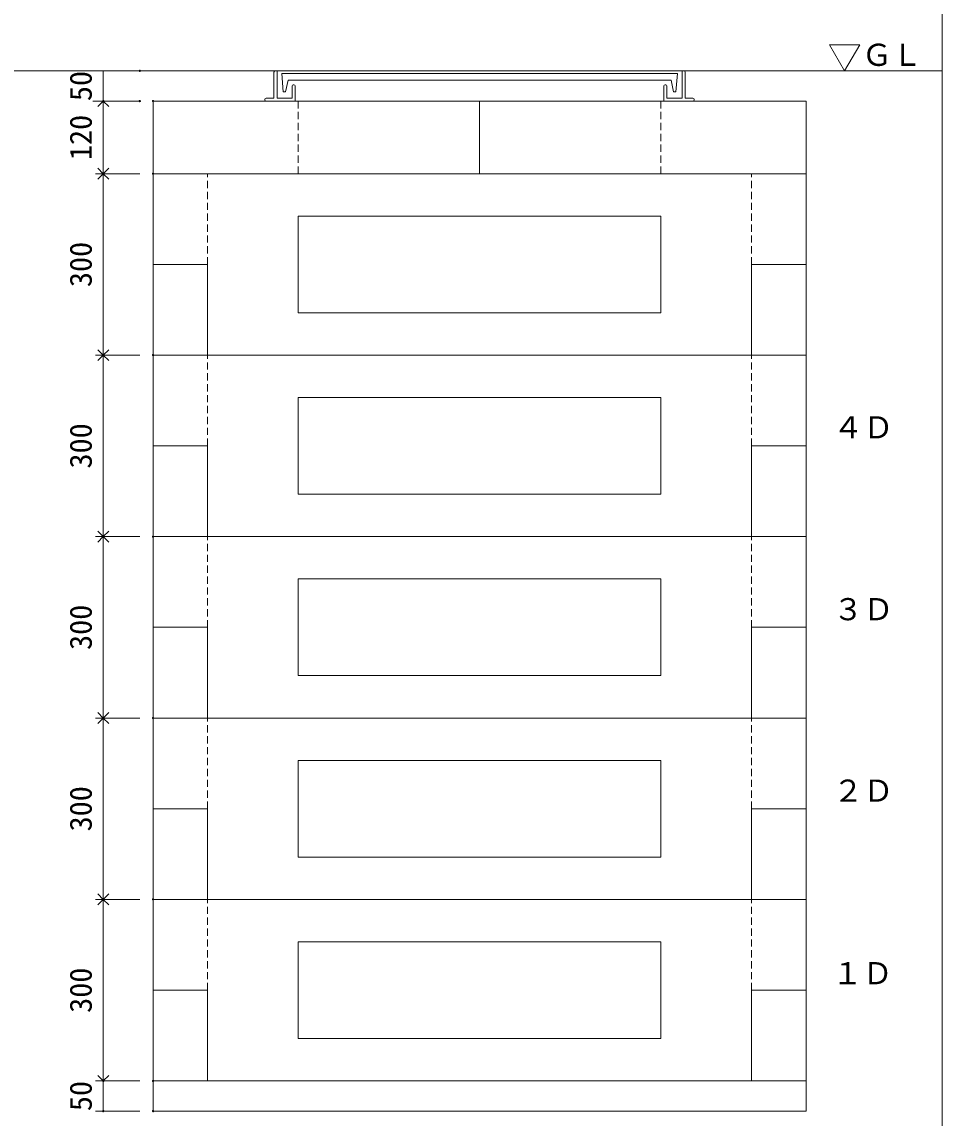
# Model space of a CAD drawing. Units: millimetres, scale not verified. Extents: x -4890 to 18490, y -2304 to 2303.
# Drawn here: x 3368 to 4890, y -1138 to 674 of the extents above; entities that cross this region are included whole.
import ezdxf
from ezdxf.enums import TextEntityAlignment as Align

# ---------------------------------------------------------------- set-up
doc = ezdxf.new("R2010")
doc.units = ezdxf.units.MM
doc.header["$LTSCALE"] = 10
doc.header["$PDMODE"] = 32
doc.header["$PDSIZE"] = 2
doc.linetypes.add('DASHED1', pattern=[1.8, 1.2, -0.6])
doc.linetypes.add('USER2', pattern=[50.8, 31.75, -6.35, 6.35, -6.35])
for name, color, linetype, lineweight in [('0-1_Defpoints', 7, 'USER2', 5), ('0-2_waku', 7, 'Continuous', 18), ('0-3_gaikei', 7, 'Continuous', 18), ('0-4_kakure', 7, 'DASHED1', 5), ('0-5_sunpou', 7, 'Continuous', 5), ('0-8_uchigawa', 6, 'Continuous', 18), ('0-A_futa', 3, 'Continuous', 18), ('0-B_GL', 4, 'Continuous', 18), ('0-D_文字１', 7, 'Continuous', 18)]:
    doc.layers.add(name, color=color, linetype=linetype, lineweight=lineweight)
doc.styles.add('ＭＳ ゴシック', font='')
doc.styles.get('ＭＳ ゴシック').set_extended_font_data('MS Gothic')

# ---------------------------------------------------------------- blocks, each defined once
blk = doc.blocks.new('_Open90')
at = {"layer": '0-5_sunpou'}
blk.add_line((0, 0), (-1, 0), dxfattribs=at)
blk.add_lwpolyline([(-0.5, 0.5), (0, 0), (-0.5, -0.5)], dxfattribs=at)
blk = doc.blocks.new('D53')
at = {"layer": '0-1_Defpoints'}
for p in [(5032.32, 2024.36), (4949.96, 1724.36), (5032.32, 1724.36)]:
    blk.add_point(p, dxfattribs=at)
at = {"layer": '0-5_sunpou'}
for p, q in [((5010.32, 2024.36), (4936.96, 2024.36)), ((4949.96, 2006.36), (4949.96, 1742.36)), ((5010.32, 1724.36), (4936.96, 1724.36))]:
    blk.add_line(p, q, dxfattribs=at)
at = {"layer": '0-5_sunpou', "xscale": 18, "yscale": 18}
for p, rotation in [((4949.96, 2024.36), 90), ((4949.96, 1724.36), 270)]:
    blk.add_blockref('_Open90', p, dxfattribs=dict(at, rotation=rotation))
at = {"layer": '0-5_sunpou', "style": 'ＭＳ ゴシック'}
blk.add_text('300', height=36.66, rotation=90, dxfattribs=at).set_placement((4941.96, 1836.86), align=Align.BOTTOM_LEFT)
blk = doc.blocks.new('D54')
at = {"layer": '0-1_Defpoints'}
for p in [(5032.32, 1424.36), (4949.96, 1124.36), (5032.32, 1124.36)]:
    blk.add_point(p, dxfattribs=at)
at = {"layer": '0-5_sunpou'}
for p, q in [((5010.32, 1424.36), (4936.96, 1424.36)), ((4949.96, 1406.36), (4949.96, 1142.36)), ((5010.32, 1124.36), (4936.96, 1124.36))]:
    blk.add_line(p, q, dxfattribs=at)
at = {"layer": '0-5_sunpou', "xscale": 18, "yscale": 18}
for p, rotation in [((4949.96, 1424.36), 90), ((4949.96, 1124.36), 270)]:
    blk.add_blockref('_Open90', p, dxfattribs=dict(at, rotation=rotation))
at = {"layer": '0-5_sunpou', "style": 'ＭＳ ゴシック'}
blk.add_text('300', height=36.66, rotation=90, dxfattribs=at).set_placement((4941.96, 1236.86), align=Align.BOTTOM_LEFT)
blk = doc.blocks.new('D55')
at = {"layer": '0-1_Defpoints'}
for p in [(5032.32, 2324.36), (4949.96, 2024.36), (5032.32, 2024.36)]:
    blk.add_point(p, dxfattribs=at)
at = {"layer": '0-5_sunpou'}
for p, q in [((5010.32, 2324.36), (4936.96, 2324.36)), ((4949.96, 2306.36), (4949.96, 2042.36)), ((5010.32, 2024.36), (4936.96, 2024.36))]:
    blk.add_line(p, q, dxfattribs=at)
at = {"layer": '0-5_sunpou', "xscale": 18, "yscale": 18}
for p, rotation in [((4949.96, 2324.36), 90), ((4949.96, 2024.36), 270)]:
    blk.add_blockref('_Open90', p, dxfattribs=dict(at, rotation=rotation))
at = {"layer": '0-5_sunpou', "style": 'ＭＳ ゴシック'}
blk.add_text('300', height=36.66, rotation=90, dxfattribs=at).set_placement((4941.96, 2136.86), align=Align.BOTTOM_LEFT)
blk = doc.blocks.new('D56')
at = {"layer": '0-1_Defpoints'}
for p in [(5032.32, 2744.36), (4949.96, 2624.36), (5032.32, 2624.36)]:
    blk.add_point(p, dxfattribs=at)
at = {"layer": '0-5_sunpou'}
for p, q in [((5010.32, 2744.36), (4936.96, 2744.36)), ((4949.96, 2726.36), (4949.96, 2642.36)), ((5010.32, 2624.36), (4936.96, 2624.36))]:
    blk.add_line(p, q, dxfattribs=at)
at = {"layer": '0-5_sunpou', "xscale": 18, "yscale": 18}
for p, rotation in [((4949.96, 2744.36), 90), ((4949.96, 2624.36), 270)]:
    blk.add_blockref('_Open90', p, dxfattribs=dict(at, rotation=rotation))
at = {"layer": '0-5_sunpou', "style": 'ＭＳ ゴシック'}
blk.add_text('120', height=36.66, rotation=90, dxfattribs=at).set_placement((4941.96, 2646.86), align=Align.BOTTOM_LEFT)
blk = doc.blocks.new('D57')
at = {"layer": '0-1_Defpoints'}
for p in [(5032.32, 2744.36), (4949.96, 2624.36), (5032.32, 2624.36)]:
    blk.add_point(p, dxfattribs=at)
at = {"layer": '0-5_sunpou'}
for p, q in [((5010.32, 2744.36), (4936.96, 2744.36)), ((4949.96, 2726.36), (4949.96, 2642.36)), ((5010.32, 2624.36), (4936.96, 2624.36))]:
    blk.add_line(p, q, dxfattribs=at)
at = {"layer": '0-5_sunpou', "xscale": 18, "yscale": 18}
for p, rotation in [((4949.96, 2744.36), 90), ((4949.96, 2624.36), 270)]:
    blk.add_blockref('_Open90', p, dxfattribs=dict(at, rotation=rotation))
at = {"layer": '0-5_sunpou', "style": 'ＭＳ ゴシック'}
blk.add_text('120', height=36.66, rotation=90, dxfattribs=at).set_placement((4941.96, 2646.86), align=Align.BOTTOM_LEFT)
blk = doc.blocks.new('D67')
at = {"layer": '0-1_Defpoints'}
for p in [(5010.32, 2794.36), (4949.96, 2744.36), (5010.32, 2744.36)]:
    blk.add_point(p, dxfattribs=at)
at = {"layer": '0-5_sunpou'}
for p, q in [((4988.32, 2794.36), (4936.96, 2794.36)), ((4949.96, 2794.36), (4949.96, 2744.36)), ((4988.32, 2744.36), (4936.96, 2744.36))]:
    blk.add_line(p, q, dxfattribs=at)
at = {"layer": '0-5_sunpou', "style": 'ＭＳ ゴシック'}
blk.add_text('50', height=36.66, rotation=90, dxfattribs=at).set_placement((4941.96, 2744.36), align=Align.BOTTOM_LEFT)
blk = doc.blocks.new('D58')
at = {"layer": '0-1_Defpoints'}
for p in [(5032.32, 2624.36), (4949.96, 2324.36), (5032.32, 2324.36)]:
    blk.add_point(p, dxfattribs=at)
at = {"layer": '0-5_sunpou'}
for p, q in [((5010.32, 2624.36), (4936.96, 2624.36)), ((4949.96, 2606.36), (4949.96, 2342.36)), ((5010.32, 2324.36), (4936.96, 2324.36))]:
    blk.add_line(p, q, dxfattribs=at)
at = {"layer": '0-5_sunpou', "xscale": 18, "yscale": 18}
for p, rotation in [((4949.96, 2624.36), 90), ((4949.96, 2324.36), 270)]:
    blk.add_blockref('_Open90', p, dxfattribs=dict(at, rotation=rotation))
at = {"layer": '0-5_sunpou', "style": 'ＭＳ ゴシック'}
blk.add_text('300', height=36.66, rotation=90, dxfattribs=at).set_placement((4941.96, 2436.86), align=Align.BOTTOM_LEFT)
blk = doc.blocks.new('D62')
at = {"layer": '0-1_Defpoints'}
for p in [(5032.32, 1724.36), (4949.96, 1424.36), (5032.32, 1424.36)]:
    blk.add_point(p, dxfattribs=at)
at = {"layer": '0-5_sunpou'}
for p, q in [((5010.32, 1724.36), (4936.96, 1724.36)), ((4949.96, 1706.36), (4949.96, 1442.36)), ((5010.32, 1424.36), (4936.96, 1424.36))]:
    blk.add_line(p, q, dxfattribs=at)
at = {"layer": '0-5_sunpou', "xscale": 18, "yscale": 18}
for p, rotation in [((4949.96, 1724.36), 90), ((4949.96, 1424.36), 270)]:
    blk.add_blockref('_Open90', p, dxfattribs=dict(at, rotation=rotation))
at = {"layer": '0-5_sunpou', "style": 'ＭＳ ゴシック'}
blk.add_text('300', height=36.66, rotation=90, dxfattribs=at).set_placement((4941.96, 1536.86), align=Align.BOTTOM_LEFT)
blk = doc.blocks.new('D77')
at = {"layer": '0-1_Defpoints'}
for p in [(5032.32, 1124.36), (4949.96, 1074.36), (5032.32, 1074.36)]:
    blk.add_point(p, dxfattribs=at)
at = {"layer": '0-5_sunpou'}
for p, q in [((5010.32, 1124.36), (4936.96, 1124.36)), ((4949.96, 1124.36), (4949.96, 1074.36)), ((5010.32, 1074.36), (4936.96, 1074.36))]:
    blk.add_line(p, q, dxfattribs=at)
at = {"layer": '0-5_sunpou', "style": 'ＭＳ ゴシック'}
blk.add_text('50', height=36.66, rotation=90, dxfattribs=at).set_placement((4941.96, 1074.36), align=Align.BOTTOM_LEFT)

msp = doc.modelspace()

# ---------------------------------------------------------------- linework, layer by layer
at = {"layer": '0-2_waku'}
msp.add_line((4890, 2303.35), (4890, -1971.65), dxfattribs=at)
msp.add_line((4890, 2303.35), (4890, -1971.65), dxfattribs=at)
at = {"layer": '0-3_gaikei'}
for p, q in [((3585, 543.35), (4665, 543.35)), ((4125, 543.35), (4125, 423.35)), ((4665, 423.35), (3585, 423.35)), ((4665, 423.35), (3585, 423.35)), ((4665, 423.35), (3585, 423.35)), ((3585, 423.35), (3585, 273.35)), ((3585, 423.35), (3585, 273.35)), ((3585, 423.35), (3585, 273.35)), ((3675, 423.35), (4575, 423.35)), ((4665, 423.35), (4665, 273.35)), ((4665, 423.35), (4665, 273.35)), ((4665, 423.35), (4665, 273.35)), ((3585, 273.35), (3585, 123.35)), ((3675, 273.35), (3585, 273.35)), ((3675, 273.35), (3585, 273.35)), ((3675, 273.35), (3585, 273.35)), ((3675, 273.35), (3675, 123.35)), ((3675, 273.35), (3675, 123.35)), ((3675, 273.35), (3675, 123.35)), ((4575, 273.35), (4575, 123.35)), ((4575, 273.35), (4575, 123.35)), ((4575, 273.35), (4575, 123.35)), ((4665, 273.35), (4575, 273.35)), ((4665, 273.35), (4575, 273.35)), ((4665, 273.35), (4575, 273.35)), ((4665, 273.35), (4665, 123.35)), ((3585, 123.35), (3585, -26.65)), ((3585, 123.35), (3585, -26.65)), ((3585, 123.35), (3585, -26.65)), ((4665, 123.35), (3585, 123.35)), ((4665, 123.35), (3585, 123.35)), ((4665, 123.35), (3585, 123.35)), ((4665, 123.35), (3585, 123.35)), ((4665, 123.35), (3585, 123.35)), ((4665, 123.35), (3585, 123.35)), ((4575, 123.35), (3675, 123.35)), ((4575, 123.35), (3675, 123.35)), ((4575, 123.35), (3675, 123.35)), ((4515, 123.35), (3735, 123.35)), ((4665, 123.35), (4665, -26.65)), ((4665, 123.35), (4665, -26.65)), ((4665, 123.35), (4665, -26.65)), ((3585, -26.65), (3585, -176.65)), ((3675, -26.65), (3585, -26.65)), ((3675, -26.65), (3585, -26.65)), ((3675, -26.65), (3585, -26.65)), ((3675, -26.65), (3675, -176.65)), ((3675, -26.65), (3675, -176.65)), ((3675, -26.65), (3675, -176.65)), ((4575, -26.65), (4575, -176.65)), ((4575, -26.65), (4575, -176.65)), ((4575, -26.65), (4575, -176.65)), ((4665, -26.65), (4575, -26.65)), ((4665, -26.65), (4575, -26.65)), ((4665, -26.65), (4575, -26.65)), ((4665, -26.65), (4665, -176.65)), ((4665, -176.65), (3585, -176.65)), ((4665, -176.65), (3585, -176.65)), ((4665, -176.65), (3585, -176.65)), ((4665, -176.65), (3585, -176.65)), ((4665, -176.65), (3585, -176.65)), ((3585, -176.65), (3585, -326.65)), ((3585, -176.65), (3585, -326.65)), ((4575, -176.65), (3675, -176.65)), ((4575, -176.65), (3675, -176.65)), ((4575, -176.65), (3675, -176.65)), ((4515, -176.65), (3735, -176.65)), ((4665, -176.65), (4665, -326.65)), ((4665, -176.65), (4665, -326.65)), ((4665, -176.65), (4665, -326.65)), ((3585, -326.65), (3585, -476.65)), ((3675, -326.65), (3585, -326.65)), ((3675, -326.65), (3585, -326.65)), ((3675, -326.65), (3585, -326.65)), ((3675, -326.65), (3675, -476.65)), ((3675, -326.65), (3675, -476.65)), ((3675, -326.65), (3675, -476.65)), ((4575, -326.65), (4575, -476.65)), ((4575, -326.65), (4575, -476.65)), ((4575, -326.65), (4575, -476.65)), ((4665, -326.65), (4575, -326.65)), ((4665, -326.65), (4575, -326.65)), ((4665, -326.65), (4575, -326.65)), ((4665, -326.65), (4665, -476.65)), ((4665, -476.65), (3585, -476.65)), ((4665, -476.65), (3585, -476.65)), ((4665, -476.65), (3585, -476.65)), ((4665, -476.65), (3585, -476.65)), ((4665, -476.65), (3585, -476.65)), ((4665, -476.65), (3585, -476.65)), ((4665, -476.65), (3585, -476.65)), ((4665, -476.65), (3585, -476.65)), ((3585, -476.65), (3585, -626.65)), ((3585, -476.65), (3585, -626.65)), ((4575, -476.65), (3675, -476.65)), ((4575, -476.65), (3675, -476.65)), ((4575, -476.65), (3675, -476.65)), ((4575, -476.65), (3675, -476.65)), ((4575, -476.65), (3675, -476.65)), ((4575, -476.65), (3675, -476.65)), ((4515, -476.65), (3735, -476.65)), ((4515, -476.65), (3735, -476.65)), ((4665, -476.65), (4665, -626.65)), ((4665, -476.65), (4665, -626.65)), ((4665, -476.65), (4665, -626.65)), ((3585, -626.65), (3585, -776.65)), ((3675, -626.65), (3585, -626.65)), ((3675, -626.65), (3585, -626.65)), ((3675, -626.65), (3585, -626.65)), ((3675, -626.65), (3675, -776.65)), ((3675, -626.65), (3675, -776.65)), ((3675, -626.65), (3675, -776.65)), ((4575, -626.65), (4575, -776.65)), ((4575, -626.65), (4575, -776.65)), ((4575, -626.65), (4575, -776.65)), ((4665, -626.65), (4575, -626.65)), ((4665, -626.65), (4575, -626.65)), ((4665, -626.65), (4575, -626.65)), ((4665, -626.65), (4665, -776.65)), ((3585, -776.65), (3585, -926.65)), ((3585, -776.65), (3585, -926.65)), ((3585, -776.65), (3585, -926.65)), ((4665, -776.65), (3585, -776.65)), ((4665, -776.65), (3585, -776.65)), ((4665, -776.65), (3585, -776.65)), ((4575, -776.65), (3675, -776.65)), ((4575, -776.65), (3675, -776.65)), ((4575, -776.65), (3675, -776.65)), ((4515, -776.65), (3735, -776.65)), ((4665, -776.65), (4665, -926.65)), ((4665, -776.65), (4665, -926.65)), ((4665, -776.65), (4665, -926.65)), ((3675, -926.65), (3585, -926.65)), ((3675, -926.65), (3585, -926.65)), ((3675, -926.65), (3675, -1076.65)), ((3675, -926.65), (3675, -1076.65)), ((3675, -926.65), (3675, -1076.65)), ((4665, -926.65), (4575, -926.65)), ((4665, -926.65), (4575, -926.65)), ((4575, -926.65), (4575, -1076.65)), ((4575, -926.65), (4575, -1076.65)), ((4665, -926.65), (4665, -1076.65)), ((4665, -1076.65), (3585, -1076.65)), ((4665, -1076.65), (3585, -1076.65)), ((4665, -1076.65), (3585, -1076.65)), ((4665, -1076.65), (3585, -1076.65)), ((4665, -1076.65), (3585, -1076.65)), ((4665, -1076.65), (3585, -1076.65)), ((4665, -1076.65), (3585, -1076.65)), ((4665, -1076.65), (3585, -1076.65)), ((4665, -1076.65), (3585, -1076.65)), ((4665, -1076.65), (3585, -1076.65)), ((3585, -1126.65), (3585, -1076.65)), ((4575, -1076.65), (3675, -1076.65)), ((4575, -1076.65), (3675, -1076.65)), ((4575, -1076.65), (3675, -1076.65)), ((4515, -1076.65), (3735, -1076.65)), ((4515, -1076.65), (3735, -1076.65)), ((4665, -1126.65), (4665, -1076.65)), ((4665, -1126.65), (3585, -1126.65)), ((4665, -1126.65), (3585, -1126.65)), ((4665, -1126.65), (3585, -1126.65))]:
    msp.add_line(p, q, dxfattribs=at)
for points in [[(3675, 423.35), (3585, 423.35), (3585, 543.35)], [(4575, 423.35), (4665, 423.35), (4665, 543.35)], [(4665, -176.65), (3585, -176.65), (3585, -326.65)], [(4665, -476.65), (3585, -476.65), (3585, -626.65)], [(3675, -926.65), (3585, -926.65), (3585, -1076.65)], [(4665, -926.65), (4575, -926.65), (4575, -1076.65)]]:
    msp.add_lwpolyline(points, dxfattribs=at)
at = {"layer": '0-4_kakure'}
for p, q in [((3825, 423.35), (3825, 543.35)), ((4425, 423.35), (4425, 543.35)), ((3675, 273.35), (3675, 423.35)), ((4575, 273.35), (4575, 423.35)), ((3675, -26.65), (3675, 123.35)), ((4575, -26.65), (4575, 123.35)), ((3675, -326.65), (3675, -176.65)), ((4575, -326.65), (4575, -176.65)), ((3675, -626.65), (3675, -476.65)), ((4575, -626.65), (4575, -476.65)), ((3675, -926.65), (3675, -776.65)), ((4575, -926.65), (4575, -776.65))]:
    msp.add_line(p, q, dxfattribs=at)
at = {"layer": '0-5_sunpou'}
for p, q in [((3563, 593.35), (3485.14, 593.35)), ((3563, 543.35), (3485.14, 543.35))]:
    msp.add_line(p, q, dxfattribs=at)
at = {"layer": '0-8_uchigawa'}
for p, q in [((4425, 353.35), (4425, 193.35)), ((4425, 353.35), (4425, 193.35)), ((4425, 353.35), (4425, 193.35)), ((4425, 193.35), (3825, 193.35)), ((4425, 53.35), (4425, -106.65)), ((4425, 53.35), (4425, -106.65)), ((4425, 53.35), (4425, -106.65)), ((4425, -106.65), (3825, -106.65)), ((3825, -246.65), (3825, -406.65)), ((4425, -246.65), (3825, -246.65)), ((4425, -246.65), (4425, -406.65)), ((4425, -406.65), (3825, -406.65)), ((3825, -546.65), (3825, -706.65)), ((4425, -546.65), (3825, -546.65)), ((4425, -546.65), (4425, -706.65)), ((4425, -706.65), (3825, -706.65)), ((4425, -846.65), (3825, -846.65)), ((3825, -846.65), (3825, -1006.65)), ((4425, -846.65), (4425, -1006.65)), ((4425, -1006.65), (3825, -1006.65))]:
    msp.add_line(p, q, dxfattribs=at)
for points in [[(4425, 353.35), (3825, 353.35), (3825, 193.35)], [(4425, 53.35), (3825, 53.35), (3825, -106.65)]]:
    msp.add_lwpolyline(points, dxfattribs=at)
at = {"layer": '0-A_futa'}
for p, q in [((3785, 591.35), (3785, 548.35)), ((3787, 593.35), (3790, 593.35)), ((3790, 593.35), (3790, 548.35)), ((3797.81, 588.85), (4452.14, 588.85)), ((3797.81, 588.85), (3800.3, 558.85)), ((4452.14, 588.85), (4449.89, 558.85)), ((4460, 593.35), (4460, 548.35)), ((4460, 593.35), (4463, 593.35)), ((4465, 591.35), (4465, 548.35)), ((3808.33, 577.85), (3804.01, 558.85)), ((3808.33, 577.85), (4441.67, 577.85)), ((3815, 568.35), (3815, 548.35)), ((3817, 570.35), (3818, 570.35)), ((3820, 568.35), (3820, 543.35)), ((4430, 568.35), (4430, 543.35)), ((4433, 570.35), (4432, 570.35)), ((4435, 568.35), (4435, 548.35)), ((4441.67, 577.85), (4445.99, 558.85)), ((3770, 546.35), (3770, 545.35)), ((3772, 548.35), (3785, 548.35)), ((3790, 548.35), (3815, 548.35)), ((3800.3, 558.85), (3804.01, 558.85)), ((4460, 548.35), (4435, 548.35)), ((4449.89, 558.85), (4445.99, 558.85)), ((4478, 548.35), (4465, 548.35)), ((4480, 546.35), (4480, 545.35)), ((3820, 543.35), (3772, 543.35)), ((4430, 543.35), (4478, 543.35))]:
    msp.add_line(p, q, dxfattribs=at)
for centre, start, end in [((3787, 591.35), 90, 180), ((4463, 591.35), 0, 90), ((3817, 568.35), 90, 180), ((3818, 568.35), 0, 90), ((4432, 568.35), 90, 180), ((4433, 568.35), 0, 90), ((3772, 546.35), 90, 180), ((3772, 545.35), 180, 270), ((4478, 546.35), 0, 90), ((4478, 545.35), 270, 0)]:
    msp.add_arc(centre, 2, start, end, dxfattribs=at)
at = {"layer": '0-B_GL'}
msp.add_line((-1230, 593.35), (4890, 593.35), dxfattribs=at)
msp.add_line((-1230, 593.35), (4890, 593.35), dxfattribs=at)
msp.add_line((-1230, 593.35), (4890, 593.35), dxfattribs=at)
msp.add_line((-1230, 593.35), (4890, 593.35), dxfattribs=at)
at = {"layer": '0-D_文字１'}
for p, q in [((4728.74, 593.35), (4703.54, 636.29)), ((4703.54, 636.29), (4753.94, 636.29)), ((4728.74, 593.35), (4753.94, 636.29))]:
    msp.add_line(p, q, dxfattribs=at)

# ---------------------------------------------------------------- block references
at = {"layer": '0-5_sunpou'}
for name in ['D67', 'D56', 'D57', 'D58', 'D55', 'D53', 'D62', 'D54', 'D77']:
    msp.add_blockref(name, (-1447.32, -2201.01), dxfattribs=at)

# ---------------------------------------------------------------- texts
at = {"layer": '0-D_文字１', "style": 'ＭＳ ゴシック'}
for s, p in [('ＧＬ', (4757.26, 590.59)), ('４Ｄ', (4709.62, -25.38)), ('３Ｄ', (4709.63, -326.09)), ('２Ｄ', (4709.63, -626.09)), ('１Ｄ', (4708.31, -927.96))]:
    msp.add_text(s, height=36.66, dxfattribs=at).set_placement(p, align=Align.BOTTOM_LEFT)

doc.saveas('drawing.dxf')
